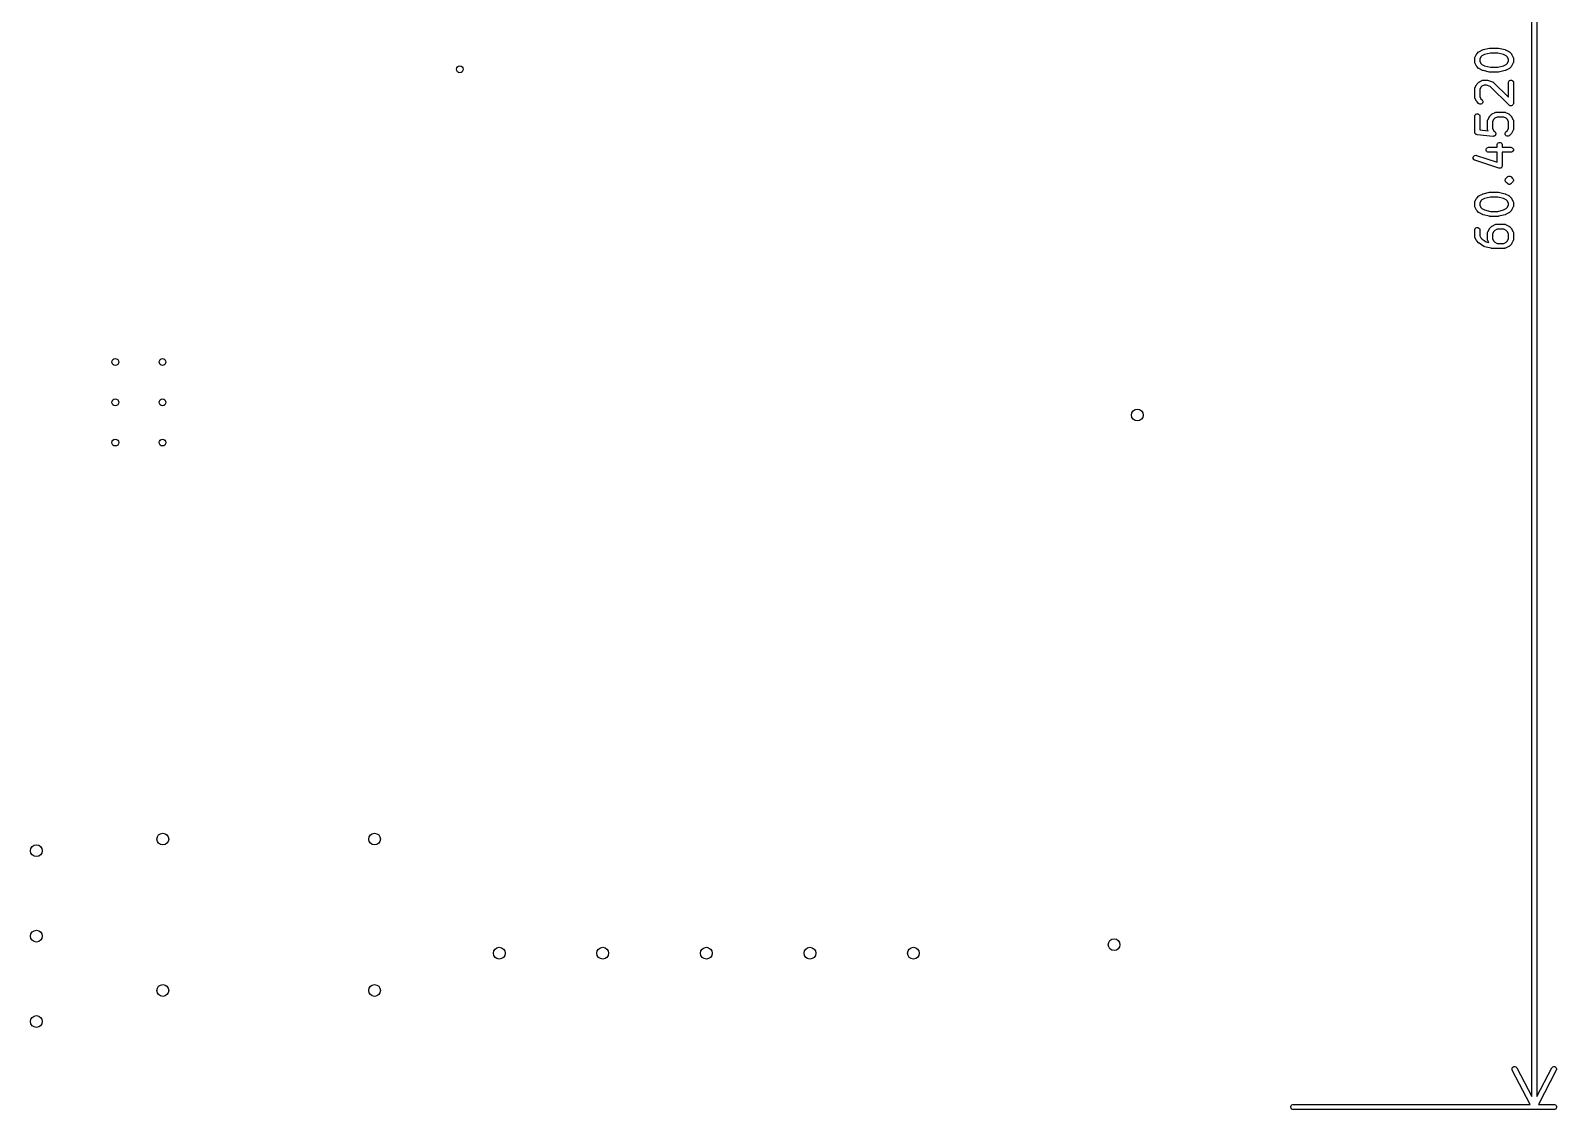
# Model space of a CAD drawing. Extents: x 0.21 to 3.72, y 0.21 to 2.77.
# Drawn here: x 1.931 to 3.718, y 0.207 to 1.47 of the extents above; entities that cross this region are included whole.
import ezdxf

# ---------------------------------------------------------------- set-up
doc = ezdxf.new("R2010")
doc.units = 0
doc.header["$MEASUREMENT"] = 0
doc.layers.add('BLACK', color=7, linetype='CONTINUOUS')

msp = doc.modelspace()

# ---------------------------------------------------------------- linework, layer by layer
at = {"layer": 'BLACK', "linetype": 'CONTINUOUS'}
for p, q in [((3.689, 0.2221), (3.689, 2.5779)), ((3.695, 2.5779), (3.695, 0.2221)), ((3.6277, 1.4458), (3.6314, 1.4476)), ((3.6314, 1.4476), (3.6315, 1.4477)), ((3.6315, 1.4477), (3.6317, 1.4478)), ((3.6315, 1.4477), (3.6315, 1.4477)), ((3.6317, 1.4478), (3.632, 1.4478)), ((3.632, 1.4479), (3.6395, 1.4497)), ((3.632, 1.4478), (3.632, 1.4479)), ((3.632, 1.4478), (3.632, 1.4478)), ((3.6395, 1.4497), (3.6396, 1.4497)), ((3.6396, 1.4497), (3.6397, 1.4498)), ((3.6397, 1.4498), (3.6399, 1.4498)), ((3.6399, 1.4498), (3.6401, 1.4498)), ((3.6401, 1.4498), (3.6402, 1.4498)), ((3.6402, 1.4498), (3.6403, 1.4498)), ((3.6403, 1.4498), (3.6496, 1.4498)), ((3.6496, 1.4498), (3.6497, 1.4498)), ((3.6497, 1.4498), (3.6498, 1.4498)), ((3.6498, 1.4498), (3.65, 1.4498)), ((3.65, 1.4498), (3.6502, 1.4498)), ((3.6502, 1.4498), (3.6502, 1.4497)), ((3.6502, 1.4497), (3.6503, 1.4497)), ((3.6503, 1.4497), (3.6578, 1.4479)), ((3.6578, 1.4479), (3.6579, 1.4478)), ((3.6579, 1.4478), (3.6579, 1.4478)), ((3.6579, 1.4478), (3.6582, 1.4478)), ((3.6582, 1.4478), (3.6584, 1.4477)), ((3.6584, 1.4477), (3.6584, 1.4477)), ((3.6584, 1.4477), (3.6585, 1.4476)), ((3.6585, 1.4476), (3.6622, 1.4458)), ((3.6223, 1.4375), (3.6224, 1.4381)), ((3.6223, 1.4337), (3.6223, 1.4375)), ((3.6224, 1.4332), (3.6223, 1.4337)), ((3.6224, 1.4383), (3.6226, 1.4388)), ((3.6224, 1.4382), (3.6224, 1.4383)), ((3.6224, 1.4381), (3.6224, 1.4382)), ((3.6224, 1.4331), (3.6224, 1.4332)), ((3.6224, 1.433), (3.6224, 1.4331)), ((3.6226, 1.4324), (3.6224, 1.433)), ((3.6226, 1.4388), (3.6245, 1.4426)), ((3.6245, 1.4287), (3.6226, 1.4324)), ((3.6245, 1.4426), (3.6247, 1.4428)), ((3.6247, 1.443), (3.6248, 1.4431)), ((3.6247, 1.4429), (3.6247, 1.443)), ((3.6247, 1.4428), (3.6247, 1.4429)), ((3.6248, 1.4431), (3.6249, 1.4431)), ((3.6249, 1.4431), (3.625, 1.4433)), ((3.625, 1.4433), (3.6269, 1.4452)), ((3.6269, 1.4452), (3.6271, 1.4454)), ((3.6271, 1.4454), (3.6272, 1.4455)), ((3.6272, 1.4455), (3.6273, 1.4455)), ((3.6273, 1.4455), (3.6274, 1.4456)), ((3.6274, 1.4456), (3.6277, 1.4458)), ((3.6274, 1.4456), (3.6274, 1.4456)), ((3.6296, 1.4395), (3.6282, 1.4368)), ((3.6282, 1.4368), (3.6282, 1.4344)), ((3.6282, 1.4344), (3.6296, 1.4317)), ((3.6308, 1.4407), (3.6296, 1.4395)), ((3.6296, 1.4317), (3.6308, 1.4305)), ((3.6338, 1.4422), (3.6308, 1.4407)), ((3.6308, 1.4305), (3.6338, 1.429)), ((3.6406, 1.4439), (3.6338, 1.4422)), ((3.6493, 1.4439), (3.6406, 1.4439)), ((3.6561, 1.4422), (3.6493, 1.4439)), ((3.6591, 1.4407), (3.6561, 1.4422)), ((3.6561, 1.429), (3.6591, 1.4305)), ((3.6603, 1.4395), (3.6591, 1.4407)), ((3.6591, 1.4305), (3.6603, 1.4317)), ((3.6617, 1.4368), (3.6603, 1.4395)), ((3.6603, 1.4317), (3.6617, 1.4344)), ((3.6617, 1.4344), (3.6617, 1.4368)), ((3.6622, 1.4458), (3.6624, 1.4456)), ((3.6624, 1.4456), (3.6625, 1.4456)), ((3.6625, 1.4456), (3.6626, 1.4455)), ((3.6626, 1.4455), (3.6627, 1.4455)), ((3.6627, 1.4455), (3.6627, 1.4454)), ((3.6627, 1.4454), (3.663, 1.4452)), ((3.663, 1.4452), (3.6648, 1.4433)), ((3.6648, 1.4433), (3.665, 1.4431)), ((3.665, 1.4431), (3.6651, 1.4431)), ((3.6651, 1.4431), (3.6651, 1.443)), ((3.6651, 1.443), (3.6652, 1.4429)), ((3.6652, 1.4429), (3.6652, 1.4428)), ((3.6652, 1.4428), (3.6654, 1.4426)), ((3.6654, 1.4426), (3.6673, 1.4388)), ((3.6673, 1.4324), (3.6654, 1.4287)), ((3.6673, 1.4388), (3.6675, 1.4383)), ((3.6675, 1.433), (3.6673, 1.4324)), ((3.6675, 1.4383), (3.6675, 1.4382)), ((3.6675, 1.4382), (3.6675, 1.4381)), ((3.6675, 1.4381), (3.6676, 1.4375)), ((3.6676, 1.4337), (3.6675, 1.4332)), ((3.6675, 1.4332), (3.6675, 1.4331)), ((3.6675, 1.4331), (3.6675, 1.433)), ((3.6676, 1.4375), (3.6676, 1.4337)), ((3.6247, 1.4284), (3.6245, 1.4287)), ((3.6247, 1.4283), (3.6247, 1.4284)), ((3.6247, 1.4284), (3.6247, 1.4284)), ((3.6248, 1.4282), (3.6247, 1.4283)), ((3.6249, 1.4281), (3.6248, 1.4282)), ((3.625, 1.4279), (3.6249, 1.4281)), ((3.6269, 1.426), (3.625, 1.4279)), ((3.6271, 1.4258), (3.6269, 1.426)), ((3.6272, 1.4258), (3.6271, 1.4258)), ((3.6273, 1.4257), (3.6272, 1.4258)), ((3.6274, 1.4257), (3.6273, 1.4257)), ((3.6274, 1.4256), (3.6274, 1.4257)), ((3.6277, 1.4255), (3.6274, 1.4256)), ((3.6314, 1.4236), (3.6277, 1.4255)), ((3.6277, 1.4101), (3.6314, 1.412)), ((3.6315, 1.4236), (3.6314, 1.4236)), ((3.6314, 1.412), (3.632, 1.4122)), ((3.6317, 1.4235), (3.6315, 1.4236)), ((3.6315, 1.4236), (3.6315, 1.4236)), ((3.632, 1.4234), (3.6317, 1.4235)), ((3.6395, 1.4215), (3.632, 1.4234)), ((3.632, 1.4234), (3.632, 1.4234)), ((3.632, 1.4234), (3.632, 1.4234)), ((3.632, 1.4122), (3.6321, 1.4122)), ((3.6321, 1.4122), (3.6322, 1.4123)), ((3.6322, 1.4123), (3.6328, 1.4123)), ((3.6328, 1.4123), (3.6365, 1.4123)), ((3.6338, 1.429), (3.6406, 1.4273)), ((3.6365, 1.4123), (3.6368, 1.4123)), ((3.6368, 1.4123), (3.6369, 1.4123)), ((3.6369, 1.4123), (3.637, 1.4123)), ((3.637, 1.4123), (3.6371, 1.4123)), ((3.6371, 1.4123), (3.6372, 1.4122)), ((3.6372, 1.4122), (3.6374, 1.4122)), ((3.6374, 1.4122), (3.6431, 1.4103)), ((3.6396, 1.4215), (3.6395, 1.4215)), ((3.6397, 1.4215), (3.6396, 1.4215)), ((3.6399, 1.4215), (3.6397, 1.4215)), ((3.6401, 1.4214), (3.6399, 1.4215)), ((3.6402, 1.4214), (3.6401, 1.4214)), ((3.6403, 1.4214), (3.6402, 1.4214)), ((3.6496, 1.4214), (3.6403, 1.4214)), ((3.6406, 1.4273), (3.6493, 1.4273)), ((3.6493, 1.4273), (3.6561, 1.429)), ((3.6497, 1.4214), (3.6496, 1.4214)), ((3.6498, 1.4214), (3.6497, 1.4214)), ((3.65, 1.4215), (3.6498, 1.4214)), ((3.6502, 1.4215), (3.65, 1.4215)), ((3.6503, 1.4215), (3.6502, 1.4215)), ((3.6502, 1.4215), (3.6502, 1.4215)), ((3.6578, 1.4234), (3.6503, 1.4215)), ((3.6579, 1.4234), (3.6578, 1.4234)), ((3.6582, 1.4235), (3.6579, 1.4234)), ((3.6579, 1.4234), (3.6579, 1.4234)), ((3.6584, 1.4236), (3.6582, 1.4235)), ((3.6585, 1.4236), (3.6584, 1.4236)), ((3.6584, 1.4236), (3.6584, 1.4236)), ((3.6622, 1.4255), (3.6585, 1.4236)), ((3.6624, 1.4256), (3.6622, 1.4255)), ((3.6622, 1.411), (3.663, 1.4118)), ((3.6625, 1.4257), (3.6624, 1.4256)), ((3.6626, 1.4257), (3.6625, 1.4257)), ((3.6627, 1.4258), (3.6626, 1.4257)), ((3.663, 1.426), (3.6627, 1.4258)), ((3.6627, 1.4258), (3.6627, 1.4258)), ((3.6648, 1.4279), (3.663, 1.426)), ((3.663, 1.4118), (3.6641, 1.4123)), ((3.6641, 1.4123), (3.6652, 1.4123)), ((3.665, 1.4281), (3.6648, 1.4279)), ((3.6651, 1.4282), (3.665, 1.4281)), ((3.6652, 1.4284), (3.6651, 1.4283)), ((3.6651, 1.4283), (3.6651, 1.4282)), ((3.6654, 1.4287), (3.6652, 1.4284)), ((3.6652, 1.4284), (3.6652, 1.4284)), ((3.6652, 1.4123), (3.6663, 1.4118)), ((3.6663, 1.4118), (3.6671, 1.411)), ((3.6223, 1.4019), (3.6224, 1.4025)), ((3.6223, 1.3925), (3.6223, 1.4019)), ((3.6224, 1.4027), (3.6226, 1.4032)), ((3.6224, 1.4025), (3.6224, 1.4027)), ((3.6224, 1.4025), (3.6224, 1.4025)), ((3.6226, 1.4032), (3.6245, 1.4069)), ((3.6245, 1.4069), (3.6247, 1.4072)), ((3.6247, 1.4073), (3.6248, 1.4074)), ((3.6247, 1.4072), (3.6247, 1.4073)), ((3.6247, 1.4073), (3.6247, 1.4073)), ((3.6248, 1.4074), (3.6249, 1.4075)), ((3.6249, 1.4075), (3.625, 1.4077)), ((3.625, 1.4077), (3.6269, 1.4096)), ((3.6269, 1.4096), (3.6271, 1.4098)), ((3.6271, 1.4098), (3.6272, 1.4098)), ((3.6272, 1.4098), (3.6273, 1.4099)), ((3.6273, 1.4099), (3.6274, 1.41)), ((3.6274, 1.41), (3.6277, 1.4101)), ((3.6274, 1.41), (3.6274, 1.41)), ((3.6296, 1.4039), (3.6282, 1.4012)), ((3.6282, 1.4012), (3.6282, 1.3932)), ((3.6308, 1.4051), (3.6296, 1.4039)), ((3.6335, 1.4064), (3.6308, 1.4051)), ((3.636, 1.4064), (3.6335, 1.4064)), ((3.6405, 1.4049), (3.636, 1.4064)), ((3.6625, 1.3829), (3.6405, 1.4049)), ((3.6431, 1.4103), (3.6436, 1.4101)), ((3.6436, 1.4101), (3.6437, 1.41)), ((3.6437, 1.41), (3.6438, 1.41)), ((3.6438, 1.41), (3.6442, 1.4096)), ((3.6442, 1.4096), (3.6617, 1.3921)), ((3.6617, 1.4099), (3.6622, 1.411)), ((3.6617, 1.4094), (3.6617, 1.4099)), ((3.6617, 1.3921), (3.6617, 1.4094)), ((3.6671, 1.411), (3.6675, 1.4099)), ((3.6675, 1.4099), (3.6676, 1.4094)), ((3.6676, 1.4094), (3.6676, 1.385)), ((3.6224, 1.3919), (3.6223, 1.3925)), ((3.6224, 1.3918), (3.6224, 1.3919)), ((3.6224, 1.3917), (3.6224, 1.3918)), ((3.6226, 1.3912), (3.6224, 1.3917)), ((3.6245, 1.3874), (3.6226, 1.3912)), ((3.6247, 1.3872), (3.6245, 1.3874)), ((3.6247, 1.3871), (3.6247, 1.3872)), ((3.6247, 1.387), (3.6247, 1.3871)), ((3.6248, 1.3869), (3.6247, 1.387)), ((3.6249, 1.3869), (3.6248, 1.3869)), ((3.625, 1.3867), (3.6249, 1.3869)), ((3.6269, 1.3848), (3.625, 1.3867)), ((3.6274, 1.3844), (3.6269, 1.3848)), ((3.6284, 1.384), (3.6274, 1.3844)), ((3.6282, 1.3932), (3.6296, 1.3905)), ((3.6296, 1.384), (3.6284, 1.384)), ((3.6296, 1.3905), (3.6311, 1.389)), ((3.6307, 1.3844), (3.6296, 1.384)), ((3.6315, 1.3852), (3.6307, 1.3844)), ((3.6311, 1.389), (3.6315, 1.3885)), ((3.6315, 1.3885), (3.6319, 1.3875)), ((3.6319, 1.3863), (3.6315, 1.3852)), ((3.6319, 1.3875), (3.6319, 1.3863)), ((3.663, 1.3825), (3.6625, 1.3829)), ((3.6637, 1.3822), (3.663, 1.3825)), ((3.6641, 1.3821), (3.6637, 1.3822)), ((3.6652, 1.3821), (3.6641, 1.3821)), ((3.6641, 1.3821), (3.6641, 1.3821)), ((3.6663, 1.3825), (3.6652, 1.3821)), ((3.6671, 1.3834), (3.6663, 1.3825)), ((3.6674, 1.3841), (3.6671, 1.3834)), ((3.6675, 1.3844), (3.6674, 1.3841)), ((3.6676, 1.385), (3.6675, 1.3844)), ((3.6223, 1.37), (3.6224, 1.3706)), ((3.6223, 1.3513), (3.6223, 1.37)), ((3.6224, 1.3706), (3.6228, 1.3716)), ((3.6228, 1.3716), (3.6236, 1.3725)), ((3.6236, 1.3725), (3.6247, 1.3729)), ((3.6247, 1.3729), (3.6258, 1.3729)), ((3.6258, 1.3729), (3.6269, 1.3725)), ((3.6269, 1.3725), (3.6277, 1.3716)), ((3.6277, 1.3716), (3.6282, 1.3706)), ((3.6282, 1.3706), (3.6282, 1.37)), ((3.6282, 1.37), (3.6282, 1.3539)), ((3.6373, 1.3644), (3.6374, 1.365)), ((3.6373, 1.355), (3.6373, 1.3644)), ((3.6374, 1.3652), (3.6376, 1.3657)), ((3.6374, 1.3651), (3.6374, 1.3652)), ((3.6374, 1.365), (3.6374, 1.3651)), ((3.6376, 1.3657), (3.6395, 1.3694)), ((3.6395, 1.3694), (3.6396, 1.3697)), ((3.6396, 1.3697), (3.6397, 1.3698)), ((3.6397, 1.3698), (3.6397, 1.3699)), ((3.6397, 1.3699), (3.6398, 1.3699)), ((3.6398, 1.3699), (3.6399, 1.37)), ((3.6399, 1.37), (3.64, 1.3702)), ((3.64, 1.3702), (3.6419, 1.3721)), ((3.6419, 1.3721), (3.6421, 1.3723)), ((3.6421, 1.3723), (3.6422, 1.3723)), ((3.6422, 1.3723), (3.6423, 1.3724)), ((3.6423, 1.3724), (3.6424, 1.3725)), ((3.6424, 1.3725), (3.6427, 1.3726)), ((3.6424, 1.3725), (3.6424, 1.3725)), ((3.6427, 1.3726), (3.6464, 1.3745)), ((3.6446, 1.3664), (3.6432, 1.3637)), ((3.6432, 1.3637), (3.6432, 1.3557)), ((3.6458, 1.3676), (3.6446, 1.3664)), ((3.6485, 1.3689), (3.6458, 1.3676)), ((3.6464, 1.3745), (3.647, 1.3747)), ((3.647, 1.3747), (3.6471, 1.3747)), ((3.6471, 1.3747), (3.6472, 1.3748)), ((3.6472, 1.3748), (3.6478, 1.3748)), ((3.6478, 1.3748), (3.6571, 1.3748)), ((3.6564, 1.3689), (3.6485, 1.3689)), ((3.6591, 1.3676), (3.6564, 1.3689)), ((3.6571, 1.3748), (3.6577, 1.3748)), ((3.6577, 1.3748), (3.6578, 1.3747)), ((3.6578, 1.3747), (3.6579, 1.3747)), ((3.6579, 1.3747), (3.6585, 1.3745)), ((3.6585, 1.3745), (3.6622, 1.3726)), ((3.6603, 1.3664), (3.6591, 1.3676)), ((3.6617, 1.3637), (3.6603, 1.3664)), ((3.6617, 1.3557), (3.6617, 1.3637)), ((3.6622, 1.3726), (3.6624, 1.3725)), ((3.6624, 1.3725), (3.6625, 1.3725)), ((3.6625, 1.3725), (3.6626, 1.3724)), ((3.6626, 1.3724), (3.6627, 1.3723)), ((3.6627, 1.3723), (3.6627, 1.3723)), ((3.6627, 1.3723), (3.663, 1.3721)), ((3.663, 1.3721), (3.6648, 1.3702)), ((3.6648, 1.3702), (3.665, 1.37)), ((3.665, 1.37), (3.6651, 1.3699)), ((3.6651, 1.3699), (3.6651, 1.3699)), ((3.6651, 1.3699), (3.6652, 1.3698)), ((3.6652, 1.3698), (3.6652, 1.3697)), ((3.6652, 1.3697), (3.6654, 1.3694)), ((3.6654, 1.3694), (3.6673, 1.3657)), ((3.6673, 1.3657), (3.6675, 1.3652)), ((3.6675, 1.3652), (3.6675, 1.3651)), ((3.6675, 1.3651), (3.6675, 1.365)), ((3.6675, 1.365), (3.6676, 1.3644)), ((3.6676, 1.3644), (3.6676, 1.355)), ((3.6223, 1.351), (3.6223, 1.3513)), ((3.6223, 1.3509), (3.6223, 1.351)), ((3.6223, 1.351), (3.6223, 1.351)), ((3.6224, 1.3507), (3.6223, 1.3509)), ((3.6225, 1.3503), (3.6224, 1.3507)), ((3.6227, 1.3499), (3.6225, 1.3503)), ((3.6227, 1.3498), (3.6227, 1.3499)), ((3.6228, 1.3496), (3.6227, 1.3498)), ((3.6231, 1.3493), (3.6228, 1.3496)), ((3.6234, 1.349), (3.6231, 1.3493)), ((3.6235, 1.3489), (3.6234, 1.349)), ((3.6236, 1.3488), (3.6235, 1.3489)), ((3.624, 1.3486), (3.6236, 1.3488)), ((3.6244, 1.3484), (3.624, 1.3486)), ((3.6246, 1.3484), (3.6244, 1.3484)), ((3.6247, 1.3484), (3.6246, 1.3484)), ((3.6248, 1.3484), (3.6247, 1.3484)), ((3.625, 1.3483), (3.6248, 1.3484)), ((3.6437, 1.3464), (3.625, 1.3483)), ((3.6282, 1.3539), (3.638, 1.353)), ((3.6374, 1.3544), (3.6373, 1.355)), ((3.6374, 1.3543), (3.6374, 1.3544)), ((3.6374, 1.3542), (3.6374, 1.3543)), ((3.6376, 1.3537), (3.6374, 1.3542)), ((3.638, 1.353), (3.6376, 1.3537)), ((3.6432, 1.3557), (3.6446, 1.353)), ((3.6443, 1.3464), (3.6437, 1.3464)), ((3.6444, 1.3465), (3.6443, 1.3464)), ((3.6446, 1.3465), (3.6444, 1.3465)), ((3.6446, 1.353), (3.6461, 1.3515)), ((3.645, 1.3467), (3.6446, 1.3465)), ((3.6454, 1.3468), (3.645, 1.3467)), ((3.6455, 1.3469), (3.6454, 1.3468)), ((3.6456, 1.3469), (3.6455, 1.3469)), ((3.646, 1.3472), (3.6456, 1.3469)), ((3.6463, 1.3475), (3.646, 1.3472)), ((3.6461, 1.3515), (3.6465, 1.351)), ((3.6464, 1.3476), (3.6463, 1.3475)), ((3.6465, 1.3477), (3.6464, 1.3476)), ((3.6465, 1.351), (3.6465, 1.3509)), ((3.6465, 1.3509), (3.6466, 1.3508)), ((3.6466, 1.3481), (3.6465, 1.3477)), ((3.6466, 1.3508), (3.6467, 1.3504)), ((3.6468, 1.3485), (3.6466, 1.3481)), ((3.6467, 1.3504), (3.6469, 1.35)), ((3.6469, 1.3488), (3.6468, 1.3487)), ((3.6468, 1.3487), (3.6468, 1.3485)), ((3.6469, 1.35), (3.6469, 1.3498)), ((3.6469, 1.3498), (3.6469, 1.3497)), ((3.6469, 1.3497), (3.6469, 1.3492)), ((3.6469, 1.3492), (3.6469, 1.3488)), ((3.658, 1.35), (3.6584, 1.351)), ((3.658, 1.3488), (3.658, 1.35)), ((3.6584, 1.3477), (3.658, 1.3488)), ((3.6584, 1.351), (3.6588, 1.3515)), ((3.6592, 1.3469), (3.6584, 1.3477)), ((3.6588, 1.3515), (3.6603, 1.353)), ((3.6603, 1.3465), (3.6592, 1.3469)), ((3.6603, 1.353), (3.6617, 1.3557)), ((3.6615, 1.3465), (3.6603, 1.3465)), ((3.6625, 1.3469), (3.6615, 1.3465)), ((3.663, 1.3473), (3.6625, 1.3469)), ((3.6648, 1.3492), (3.663, 1.3473)), ((3.665, 1.3494), (3.6648, 1.3492)), ((3.6651, 1.3494), (3.665, 1.3494)), ((3.6652, 1.3496), (3.6651, 1.3495)), ((3.6651, 1.3495), (3.6651, 1.3494)), ((3.6654, 1.3499), (3.6652, 1.3497)), ((3.6652, 1.3497), (3.6652, 1.3496)), ((3.6673, 1.3537), (3.6654, 1.3499)), ((3.6675, 1.3542), (3.6673, 1.3537)), ((3.6676, 1.355), (3.6675, 1.3544)), ((3.6675, 1.3544), (3.6675, 1.3543)), ((3.6675, 1.3543), (3.6675, 1.3542)), ((3.6205, 1.3216), (3.6208, 1.3227)), ((3.6208, 1.3227), (3.6216, 1.3236)), ((3.6216, 1.3236), (3.6226, 1.3241)), ((3.6226, 1.3241), (3.6238, 1.3242)), ((3.6238, 1.3242), (3.6243, 1.3241)), ((3.6243, 1.3241), (3.6486, 1.316)), ((3.6355, 1.3312), (3.6359, 1.3323)), ((3.6355, 1.3301), (3.6355, 1.3312)), ((3.6359, 1.329), (3.6355, 1.3301)), ((3.6359, 1.3323), (3.6367, 1.3331)), ((3.6367, 1.3282), (3.6359, 1.329)), ((3.6367, 1.3331), (3.6378, 1.3335)), ((3.6378, 1.3277), (3.6367, 1.3282)), ((3.6378, 1.3335), (3.6384, 1.3336)), ((3.6384, 1.3277), (3.6378, 1.3277)), ((3.6384, 1.3336), (3.6486, 1.3336)), ((3.6486, 1.3277), (3.6384, 1.3277)), ((3.6486, 1.3368), (3.6491, 1.3379)), ((3.6486, 1.3363), (3.6486, 1.3368)), ((3.6486, 1.3336), (3.6486, 1.3363)), ((3.6486, 1.316), (3.6486, 1.3277)), ((3.6491, 1.3379), (3.6499, 1.3387)), ((3.6499, 1.3387), (3.6509, 1.3392)), ((3.6509, 1.3392), (3.6521, 1.3392)), ((3.6521, 1.3392), (3.6531, 1.3387)), ((3.6531, 1.3387), (3.654, 1.3379)), ((3.654, 1.3379), (3.6544, 1.3368)), ((3.6544, 1.3368), (3.6545, 1.3363)), ((3.6545, 1.3363), (3.6545, 1.3336)), ((3.6545, 1.3336), (3.6646, 1.3336)), ((3.6646, 1.3277), (3.6545, 1.3277)), ((3.6545, 1.3277), (3.6545, 1.3119)), ((3.6646, 1.3336), (3.6652, 1.3335)), ((3.6652, 1.3277), (3.6646, 1.3277)), ((3.6652, 1.3335), (3.6663, 1.3331)), ((3.6663, 1.3282), (3.6652, 1.3277)), ((3.6663, 1.3331), (3.6671, 1.3323)), ((3.6671, 1.329), (3.6663, 1.3282)), ((3.6671, 1.3323), (3.6675, 1.3312)), ((3.6675, 1.3301), (3.6671, 1.329)), ((3.6675, 1.3312), (3.6675, 1.3301)), ((3.6205, 1.3205), (3.6205, 1.3216)), ((3.6211, 1.3194), (3.6205, 1.3205)), ((3.6219, 1.3187), (3.6211, 1.3194)), ((3.6225, 1.3185), (3.6219, 1.3187)), ((3.6506, 1.3091), (3.6225, 1.3185)), ((3.6509, 1.309), (3.6506, 1.3091)), ((3.651, 1.309), (3.6509, 1.309)), ((3.6509, 1.309), (3.6509, 1.309)), ((3.6511, 1.309), (3.651, 1.309)), ((3.6516, 1.309), (3.6511, 1.309)), ((3.6521, 1.309), (3.6516, 1.309)), ((3.6522, 1.309), (3.6521, 1.309)), ((3.6523, 1.309), (3.6522, 1.309)), ((3.6527, 1.3092), (3.6523, 1.309)), ((3.6531, 1.3094), (3.6527, 1.3092)), ((3.6532, 1.3095), (3.6531, 1.3094)), ((3.6533, 1.3096), (3.6532, 1.3095)), ((3.6536, 1.3099), (3.6533, 1.3096)), ((3.654, 1.3102), (3.6536, 1.3099)), ((3.6541, 1.3104), (3.654, 1.3103)), ((3.654, 1.3103), (3.654, 1.3102)), ((3.6542, 1.3109), (3.6541, 1.3104)), ((3.6544, 1.3113), (3.6542, 1.3109)), ((3.6545, 1.3119), (3.6544, 1.3116)), ((3.6544, 1.3116), (3.6544, 1.3115)), ((3.6544, 1.3115), (3.6544, 1.3115)), ((3.6544, 1.3115), (3.6544, 1.3113)), ((3.658, 1.2956), (3.6583, 1.2963)), ((3.658, 1.2944), (3.658, 1.2956)), ((3.6584, 1.2934), (3.658, 1.2944)), ((3.6583, 1.2963), (3.6584, 1.2967)), ((3.6584, 1.2967), (3.6588, 1.2971)), ((3.6584, 1.2967), (3.6584, 1.2967)), ((3.6588, 1.2929), (3.6584, 1.2934)), ((3.6584, 1.2934), (3.6584, 1.2934)), ((3.6588, 1.2971), (3.6607, 1.299)), ((3.6607, 1.2911), (3.6588, 1.2929)), ((3.6607, 1.299), (3.6611, 1.2993)), ((3.6611, 1.2907), (3.6607, 1.2911)), ((3.6611, 1.2993), (3.6622, 1.2998)), ((3.6622, 1.2902), (3.6611, 1.2907)), ((3.6622, 1.2998), (3.6633, 1.2998)), ((3.6633, 1.2902), (3.6622, 1.2902)), ((3.6633, 1.2998), (3.6644, 1.2993)), ((3.6644, 1.2907), (3.6633, 1.2902)), ((3.6644, 1.2993), (3.6644, 1.2993)), ((3.6644, 1.2993), (3.6648, 1.299)), ((3.6648, 1.2911), (3.6644, 1.2907)), ((3.6648, 1.299), (3.6667, 1.2971)), ((3.6667, 1.2929), (3.6648, 1.2911)), ((3.6667, 1.2971), (3.6671, 1.2967)), ((3.6671, 1.2934), (3.6667, 1.2929)), ((3.6671, 1.2967), (3.6672, 1.2963)), ((3.6675, 1.2944), (3.6671, 1.2934)), ((3.6672, 1.2963), (3.6675, 1.2956)), ((3.6675, 1.2956), (3.6675, 1.2944)), ((3.6223, 1.2688), (3.6224, 1.2693)), ((3.6223, 1.265), (3.6223, 1.2688)), ((3.6224, 1.2695), (3.6226, 1.2701)), ((3.6224, 1.2694), (3.6224, 1.2695)), ((3.6224, 1.2693), (3.6224, 1.2694)), ((3.6226, 1.2701), (3.6245, 1.2738)), ((3.6245, 1.2738), (3.6247, 1.2741)), ((3.6247, 1.2742), (3.6248, 1.2743)), ((3.6247, 1.2741), (3.6247, 1.2742)), ((3.6247, 1.2742), (3.6247, 1.2742)), ((3.6248, 1.2743), (3.6249, 1.2744)), ((3.6249, 1.2744), (3.625, 1.2746)), ((3.625, 1.2746), (3.6269, 1.2765)), ((3.6269, 1.2765), (3.6271, 1.2767)), ((3.6271, 1.2767), (3.6272, 1.2767)), ((3.6272, 1.2767), (3.6273, 1.2768)), ((3.6273, 1.2768), (3.6274, 1.2768)), ((3.6274, 1.2769), (3.6277, 1.277)), ((3.6274, 1.2768), (3.6274, 1.2769)), ((3.6277, 1.277), (3.6314, 1.2789)), ((3.6296, 1.2708), (3.6282, 1.2681)), ((3.6308, 1.272), (3.6296, 1.2708)), ((3.6338, 1.2735), (3.6308, 1.272)), ((3.6314, 1.2789), (3.6315, 1.2789)), ((3.6315, 1.2789), (3.6317, 1.279)), ((3.6315, 1.2789), (3.6315, 1.2789)), ((3.6317, 1.279), (3.632, 1.2791)), ((3.632, 1.2791), (3.6395, 1.281)), ((3.632, 1.2791), (3.632, 1.2791)), ((3.632, 1.2791), (3.632, 1.2791)), ((3.6406, 1.2752), (3.6338, 1.2735)), ((3.6395, 1.281), (3.6396, 1.281)), ((3.6396, 1.281), (3.6397, 1.281)), ((3.6397, 1.281), (3.6399, 1.2811)), ((3.6399, 1.2811), (3.6401, 1.2811)), ((3.6401, 1.2811), (3.6402, 1.2811)), ((3.6402, 1.2811), (3.6403, 1.2811)), ((3.6403, 1.2811), (3.6496, 1.2811)), ((3.6493, 1.2752), (3.6406, 1.2752)), ((3.6561, 1.2735), (3.6493, 1.2752)), ((3.6496, 1.2811), (3.6497, 1.2811)), ((3.6497, 1.2811), (3.6498, 1.2811)), ((3.6498, 1.2811), (3.65, 1.2811)), ((3.65, 1.2811), (3.6502, 1.281)), ((3.6502, 1.281), (3.6502, 1.281)), ((3.6502, 1.281), (3.6503, 1.281)), ((3.6503, 1.281), (3.6578, 1.2791)), ((3.6591, 1.272), (3.6561, 1.2735)), ((3.6578, 1.2791), (3.6579, 1.2791)), ((3.6579, 1.2791), (3.6579, 1.2791)), ((3.6579, 1.2791), (3.6582, 1.279)), ((3.6582, 1.279), (3.6584, 1.2789)), ((3.6584, 1.2789), (3.6584, 1.2789)), ((3.6584, 1.2789), (3.6585, 1.2789)), ((3.6585, 1.2789), (3.6622, 1.277)), ((3.6603, 1.2708), (3.6591, 1.272)), ((3.6617, 1.2681), (3.6603, 1.2708)), ((3.6622, 1.277), (3.6624, 1.2769)), ((3.6624, 1.2769), (3.6625, 1.2768)), ((3.6625, 1.2768), (3.6626, 1.2768)), ((3.6626, 1.2768), (3.6627, 1.2767)), ((3.6627, 1.2767), (3.6627, 1.2767)), ((3.6627, 1.2767), (3.663, 1.2765)), ((3.663, 1.2765), (3.6648, 1.2746)), ((3.6648, 1.2746), (3.665, 1.2744)), ((3.665, 1.2744), (3.6651, 1.2743)), ((3.6651, 1.2743), (3.6651, 1.2742)), ((3.6651, 1.2742), (3.6652, 1.2742)), ((3.6652, 1.2742), (3.6652, 1.2741)), ((3.6652, 1.2741), (3.6654, 1.2738)), ((3.6654, 1.2738), (3.6673, 1.2701)), ((3.6673, 1.2701), (3.6675, 1.2695)), ((3.6675, 1.2695), (3.6675, 1.2694)), ((3.6675, 1.2694), (3.6675, 1.2693)), ((3.6675, 1.2693), (3.6676, 1.2688)), ((3.6676, 1.2688), (3.6676, 1.265)), ((3.6224, 1.2644), (3.6223, 1.265)), ((3.6224, 1.2643), (3.6224, 1.2644)), ((3.6224, 1.2642), (3.6224, 1.2643)), ((3.6226, 1.2637), (3.6224, 1.2642)), ((3.6245, 1.2599), (3.6226, 1.2637)), ((3.6247, 1.2597), (3.6245, 1.2599)), ((3.6247, 1.2596), (3.6247, 1.2597)), ((3.6247, 1.2595), (3.6247, 1.2596)), ((3.6248, 1.2595), (3.6247, 1.2595)), ((3.6249, 1.2594), (3.6248, 1.2595)), ((3.625, 1.2592), (3.6249, 1.2594)), ((3.6269, 1.2573), (3.625, 1.2592)), ((3.6271, 1.2571), (3.6269, 1.2573)), ((3.6272, 1.2571), (3.6271, 1.2571)), ((3.6273, 1.257), (3.6272, 1.2571)), ((3.6274, 1.2569), (3.6273, 1.257)), ((3.6277, 1.2568), (3.6274, 1.2569)), ((3.6274, 1.2569), (3.6274, 1.2569)), ((3.6314, 1.2549), (3.6277, 1.2568)), ((3.6282, 1.2681), (3.6282, 1.2657)), ((3.6282, 1.2657), (3.6296, 1.263)), ((3.6296, 1.263), (3.6308, 1.2618)), ((3.6308, 1.2618), (3.6338, 1.2603)), ((3.6315, 1.2549), (3.6314, 1.2549)), ((3.6315, 1.2548), (3.6315, 1.2549)), ((3.6317, 1.2548), (3.6315, 1.2548)), ((3.632, 1.2547), (3.6317, 1.2548)), ((3.6395, 1.2528), (3.632, 1.2547)), ((3.632, 1.2547), (3.632, 1.2547)), ((3.632, 1.2547), (3.632, 1.2547)), ((3.6338, 1.2603), (3.6406, 1.2586)), ((3.6396, 1.2528), (3.6395, 1.2528)), ((3.6397, 1.2527), (3.6396, 1.2528)), ((3.6399, 1.2527), (3.6397, 1.2527)), ((3.6401, 1.2527), (3.6399, 1.2527)), ((3.6402, 1.2527), (3.6401, 1.2527)), ((3.6403, 1.2527), (3.6402, 1.2527)), ((3.6496, 1.2527), (3.6403, 1.2527)), ((3.6406, 1.2586), (3.6493, 1.2586)), ((3.6493, 1.2586), (3.6561, 1.2603)), ((3.6497, 1.2527), (3.6496, 1.2527)), ((3.6498, 1.2527), (3.6497, 1.2527)), ((3.65, 1.2527), (3.6498, 1.2527)), ((3.6502, 1.2527), (3.65, 1.2527)), ((3.6503, 1.2528), (3.6502, 1.2528)), ((3.6502, 1.2528), (3.6502, 1.2527)), ((3.6578, 1.2547), (3.6503, 1.2528)), ((3.6561, 1.2603), (3.6591, 1.2618)), ((3.6579, 1.2547), (3.6578, 1.2547)), ((3.6582, 1.2548), (3.6579, 1.2547)), ((3.6579, 1.2547), (3.6579, 1.2547)), ((3.6584, 1.2548), (3.6582, 1.2548)), ((3.6585, 1.2549), (3.6584, 1.2549)), ((3.6584, 1.2549), (3.6584, 1.2548)), ((3.6622, 1.2568), (3.6585, 1.2549)), ((3.6591, 1.2618), (3.6603, 1.263)), ((3.6603, 1.263), (3.6617, 1.2657)), ((3.6617, 1.2657), (3.6617, 1.2681)), ((3.6624, 1.2569), (3.6622, 1.2568)), ((3.6625, 1.2569), (3.6624, 1.2569)), ((3.6626, 1.257), (3.6625, 1.2569)), ((3.6627, 1.2571), (3.6626, 1.257)), ((3.663, 1.2573), (3.6627, 1.2571)), ((3.6627, 1.2571), (3.6627, 1.2571)), ((3.6648, 1.2592), (3.663, 1.2573)), ((3.665, 1.2594), (3.6648, 1.2592)), ((3.6651, 1.2595), (3.665, 1.2594)), ((3.6652, 1.2596), (3.6651, 1.2595)), ((3.6651, 1.2595), (3.6651, 1.2595)), ((3.6654, 1.2599), (3.6652, 1.2597)), ((3.6652, 1.2597), (3.6652, 1.2596)), ((3.6673, 1.2637), (3.6654, 1.2599)), ((3.6675, 1.2642), (3.6673, 1.2637)), ((3.6676, 1.265), (3.6675, 1.2644)), ((3.6675, 1.2644), (3.6675, 1.2643)), ((3.6675, 1.2643), (3.6675, 1.2642)), ((3.6223, 1.2369), (3.6224, 1.2375)), ((3.6223, 1.2294), (3.6223, 1.2369)), ((3.6224, 1.2375), (3.6228, 1.2385)), ((3.6228, 1.2385), (3.6236, 1.2394)), ((3.6236, 1.2394), (3.6247, 1.2398)), ((3.6247, 1.2398), (3.6258, 1.2398)), ((3.6258, 1.2398), (3.6269, 1.2394)), ((3.6269, 1.2394), (3.6277, 1.2385)), ((3.6277, 1.2385), (3.6282, 1.2375)), ((3.6282, 1.2375), (3.6282, 1.2369)), ((3.6282, 1.2369), (3.6282, 1.2301)), ((3.6373, 1.2331), (3.6374, 1.2337)), ((3.6373, 1.2256), (3.6373, 1.2331)), ((3.6374, 1.2339), (3.6376, 1.2345)), ((3.6374, 1.2338), (3.6374, 1.2339)), ((3.6374, 1.2337), (3.6374, 1.2338)), ((3.6376, 1.2345), (3.6395, 1.2382)), ((3.6395, 1.2382), (3.6396, 1.2385)), ((3.6396, 1.2385), (3.6397, 1.2385)), ((3.6397, 1.2386), (3.6398, 1.2387)), ((3.6397, 1.2385), (3.6397, 1.2386)), ((3.6398, 1.2387), (3.6399, 1.2388)), ((3.6399, 1.2388), (3.64, 1.239)), ((3.64, 1.239), (3.6419, 1.2409)), ((3.6419, 1.2409), (3.6421, 1.241)), ((3.6421, 1.241), (3.6422, 1.2411)), ((3.6422, 1.2411), (3.6423, 1.2412)), ((3.6423, 1.2412), (3.6424, 1.2412)), ((3.6424, 1.2413), (3.6427, 1.2414)), ((3.6424, 1.2412), (3.6424, 1.2413)), ((3.6427, 1.2414), (3.6464, 1.2433)), ((3.6446, 1.2351), (3.6432, 1.2324)), ((3.6458, 1.2363), (3.6446, 1.2351)), ((3.6485, 1.2377), (3.6458, 1.2363)), ((3.6464, 1.2433), (3.647, 1.2435)), ((3.647, 1.2435), (3.6471, 1.2435)), ((3.6471, 1.2435), (3.6472, 1.2435)), ((3.6472, 1.2435), (3.6478, 1.2436)), ((3.6478, 1.2436), (3.6571, 1.2436)), ((3.6564, 1.2377), (3.6485, 1.2377)), ((3.6591, 1.2363), (3.6564, 1.2377)), ((3.6571, 1.2436), (3.6577, 1.2435)), ((3.6577, 1.2435), (3.6578, 1.2435)), ((3.6578, 1.2435), (3.6579, 1.2435)), ((3.6579, 1.2435), (3.6585, 1.2433)), ((3.6585, 1.2433), (3.6622, 1.2414)), ((3.6603, 1.2351), (3.6591, 1.2363)), ((3.6617, 1.2324), (3.6603, 1.2351)), ((3.6622, 1.2414), (3.6624, 1.2413)), ((3.6624, 1.2413), (3.6625, 1.2412)), ((3.6625, 1.2412), (3.6626, 1.2412)), ((3.6626, 1.2412), (3.6627, 1.2411)), ((3.6627, 1.2411), (3.6627, 1.241)), ((3.6627, 1.241), (3.663, 1.2409)), ((3.663, 1.2409), (3.6648, 1.239)), ((3.6648, 1.239), (3.665, 1.2388)), ((3.665, 1.2388), (3.6651, 1.2387)), ((3.6651, 1.2387), (3.6651, 1.2386)), ((3.6651, 1.2386), (3.6652, 1.2385)), ((3.6652, 1.2385), (3.6652, 1.2385)), ((3.6652, 1.2385), (3.6654, 1.2382)), ((3.6654, 1.2382), (3.6673, 1.2345)), ((3.6673, 1.2345), (3.6675, 1.2339)), ((3.6675, 1.2339), (3.6675, 1.2338)), ((3.6675, 1.2338), (3.6675, 1.2337)), ((3.6675, 1.2337), (3.6676, 1.2331)), ((3.6676, 1.2331), (3.6676, 1.2256)), ((3.6224, 1.2288), (3.6223, 1.2294)), ((3.6224, 1.2287), (3.6224, 1.2288)), ((3.6224, 1.2286), (3.6224, 1.2287)), ((3.6226, 1.2281), (3.6224, 1.2286)), ((3.6245, 1.2243), (3.6226, 1.2281)), ((3.6247, 1.2241), (3.6245, 1.2243)), ((3.6247, 1.224), (3.6247, 1.2241)), ((3.6247, 1.2239), (3.6247, 1.224)), ((3.6248, 1.2238), (3.6247, 1.2239)), ((3.6249, 1.2238), (3.6248, 1.2238)), ((3.625, 1.2236), (3.6249, 1.2238)), ((3.6269, 1.2217), (3.625, 1.2236)), ((3.6272, 1.2215), (3.6269, 1.2217)), ((3.6269, 1.2217), (3.6269, 1.2217)), ((3.6269, 1.2217), (3.6269, 1.2217)), ((3.6274, 1.2213), (3.6272, 1.2215)), ((3.633, 1.2176), (3.6274, 1.2213)), ((3.6274, 1.2213), (3.6274, 1.2213)), ((3.6274, 1.2213), (3.6274, 1.2213)), ((3.6282, 1.2301), (3.6296, 1.2274)), ((3.6296, 1.2274), (3.6309, 1.2261)), ((3.6309, 1.2261), (3.6358, 1.2228)), ((3.6333, 1.2174), (3.633, 1.2176)), ((3.6334, 1.2174), (3.6333, 1.2174)), ((3.6334, 1.2173), (3.6334, 1.2174)), ((3.6335, 1.2173), (3.6334, 1.2173)), ((3.6336, 1.2173), (3.6335, 1.2173)), ((3.6339, 1.2172), (3.6336, 1.2173)), ((3.6414, 1.2153), (3.6339, 1.2172)), ((3.6358, 1.2228), (3.6388, 1.222)), ((3.6374, 1.2251), (3.6373, 1.2256)), ((3.6374, 1.225), (3.6374, 1.2251)), ((3.6374, 1.2249), (3.6374, 1.225)), ((3.6376, 1.2243), (3.6374, 1.2249)), ((3.6388, 1.222), (3.6376, 1.2243)), ((3.6415, 1.2153), (3.6414, 1.2153)), ((3.6416, 1.2153), (3.6415, 1.2153)), ((3.6418, 1.2152), (3.6416, 1.2153)), ((3.642, 1.2152), (3.6418, 1.2152)), ((3.6421, 1.2152), (3.642, 1.2152)), ((3.642, 1.2152), (3.642, 1.2152)), ((3.6571, 1.2152), (3.6421, 1.2152)), ((3.6432, 1.2324), (3.6432, 1.2263)), ((3.6432, 1.2263), (3.6446, 1.2236)), ((3.6446, 1.2236), (3.6458, 1.2224)), ((3.6458, 1.2224), (3.6485, 1.2211)), ((3.6485, 1.2211), (3.6564, 1.2211)), ((3.6564, 1.2211), (3.6591, 1.2224)), ((3.6577, 1.2153), (3.6571, 1.2152)), ((3.6578, 1.2153), (3.6577, 1.2153)), ((3.6579, 1.2153), (3.6578, 1.2153)), ((3.6585, 1.2155), (3.6579, 1.2153)), ((3.6622, 1.2174), (3.6585, 1.2155)), ((3.6591, 1.2224), (3.6603, 1.2236)), ((3.6603, 1.2236), (3.6617, 1.2263)), ((3.6617, 1.2263), (3.6617, 1.2324)), ((3.6624, 1.2175), (3.6622, 1.2174)), ((3.6625, 1.2176), (3.6624, 1.2175)), ((3.6626, 1.2176), (3.6625, 1.2176)), ((3.6627, 1.2177), (3.6626, 1.2176)), ((3.663, 1.2179), (3.6627, 1.2177)), ((3.6627, 1.2177), (3.6627, 1.2177)), ((3.6648, 1.2198), (3.663, 1.2179)), ((3.665, 1.22), (3.6648, 1.2198)), ((3.6651, 1.2201), (3.665, 1.22)), ((3.6652, 1.2203), (3.6651, 1.2202)), ((3.6651, 1.2202), (3.6651, 1.2201)), ((3.6654, 1.2206), (3.6652, 1.2203)), ((3.6652, 1.2203), (3.6652, 1.2203)), ((3.6673, 1.2243), (3.6654, 1.2206)), ((3.6675, 1.2249), (3.6673, 1.2243)), ((3.6676, 1.2256), (3.6675, 1.2251)), ((3.6675, 1.2251), (3.6675, 1.225)), ((3.6675, 1.225), (3.6675, 1.2249)), ((3.666, 0.2547), (3.6663, 0.2558)), ((3.6661, 0.2535), (3.666, 0.2547)), ((3.6663, 0.253), (3.6661, 0.2535)), ((3.6663, 0.2558), (3.6671, 0.2567)), ((3.6871, 0.213), (3.6663, 0.253)), ((3.6671, 0.2567), (3.6681, 0.2572)), ((3.6681, 0.2572), (3.6692, 0.2573)), ((3.6692, 0.2573), (3.6703, 0.2569)), ((3.6703, 0.2569), (3.6712, 0.2562)), ((3.6712, 0.2562), (3.6715, 0.2557)), ((3.6715, 0.2557), (3.689, 0.2221)), ((3.695, 0.2221), (3.7125, 0.2557)), ((3.7177, 0.253), (3.6969, 0.213)), ((3.7125, 0.2557), (3.7128, 0.2562)), ((3.7128, 0.2562), (3.7137, 0.2569)), ((3.7137, 0.2569), (3.7148, 0.2573)), ((3.7148, 0.2573), (3.7159, 0.2572)), ((3.7159, 0.2572), (3.7169, 0.2567)), ((3.7169, 0.2567), (3.7177, 0.2558)), ((3.7177, 0.2558), (3.718, 0.2547)), ((3.7179, 0.2535), (3.7177, 0.253)), ((3.718, 0.2547), (3.7179, 0.2535)), ((3.4068, 0.2106), (3.4072, 0.2116)), ((3.4068, 0.2094), (3.4068, 0.2106)), ((3.4072, 0.2084), (3.4068, 0.2094)), ((3.4072, 0.2116), (3.408, 0.2125)), ((3.408, 0.2075), (3.4072, 0.2084)), ((3.408, 0.2125), (3.4091, 0.2129)), ((3.4091, 0.2071), (3.408, 0.2075)), ((3.4091, 0.2129), (3.4097, 0.213)), ((3.4097, 0.207), (3.4091, 0.2071)), ((3.4097, 0.213), (3.6871, 0.213)), ((3.7151, 0.207), (3.4097, 0.207)), ((3.6969, 0.213), (3.7151, 0.213)), ((3.7151, 0.213), (3.7157, 0.2129)), ((3.7157, 0.2071), (3.7151, 0.207)), ((3.7157, 0.2129), (3.7167, 0.2125)), ((3.7167, 0.2075), (3.7157, 0.2071)), ((3.7167, 0.2125), (3.7175, 0.2116)), ((3.7175, 0.2084), (3.7167, 0.2075)), ((3.7175, 0.2116), (3.718, 0.2106)), ((3.718, 0.2094), (3.7175, 0.2084)), ((3.718, 0.2106), (3.718, 0.2094))]:
    msp.add_line(p, q, dxfattribs=at)
at = {"layer": 'BLACK'}
for centre, radius in [((2.4339, 1.4249), 0.00394), ((2.0304, 1.0822), 0.00394), ((2.0856, 1.0822), 0.00394), ((2.0304, 1.035), 0.00394), ((2.0856, 1.035), 0.00394), ((3.2272, 1.0201), 0.00689), ((2.0304, 0.9878), 0.00394), ((2.0856, 0.9878), 0.00394), ((2.086, 0.5236), 0.00689), ((2.334, 0.5236), 0.00689), ((1.938, 0.51), 0.00689), ((1.938, 0.41), 0.00689), ((2.48, 0.39), 0.00689), ((2.6012, 0.39), 0.00689), ((2.7225, 0.39), 0.00689), ((2.8438, 0.39), 0.00689), ((2.965, 0.39), 0.00689), ((3.2, 0.4), 0.00689), ((2.086, 0.3464), 0.00689), ((2.334, 0.3464), 0.00689), ((1.938, 0.31), 0.00689)]:
    msp.add_circle(centre, radius, dxfattribs=at)

doc.saveas('drawing.dxf')
